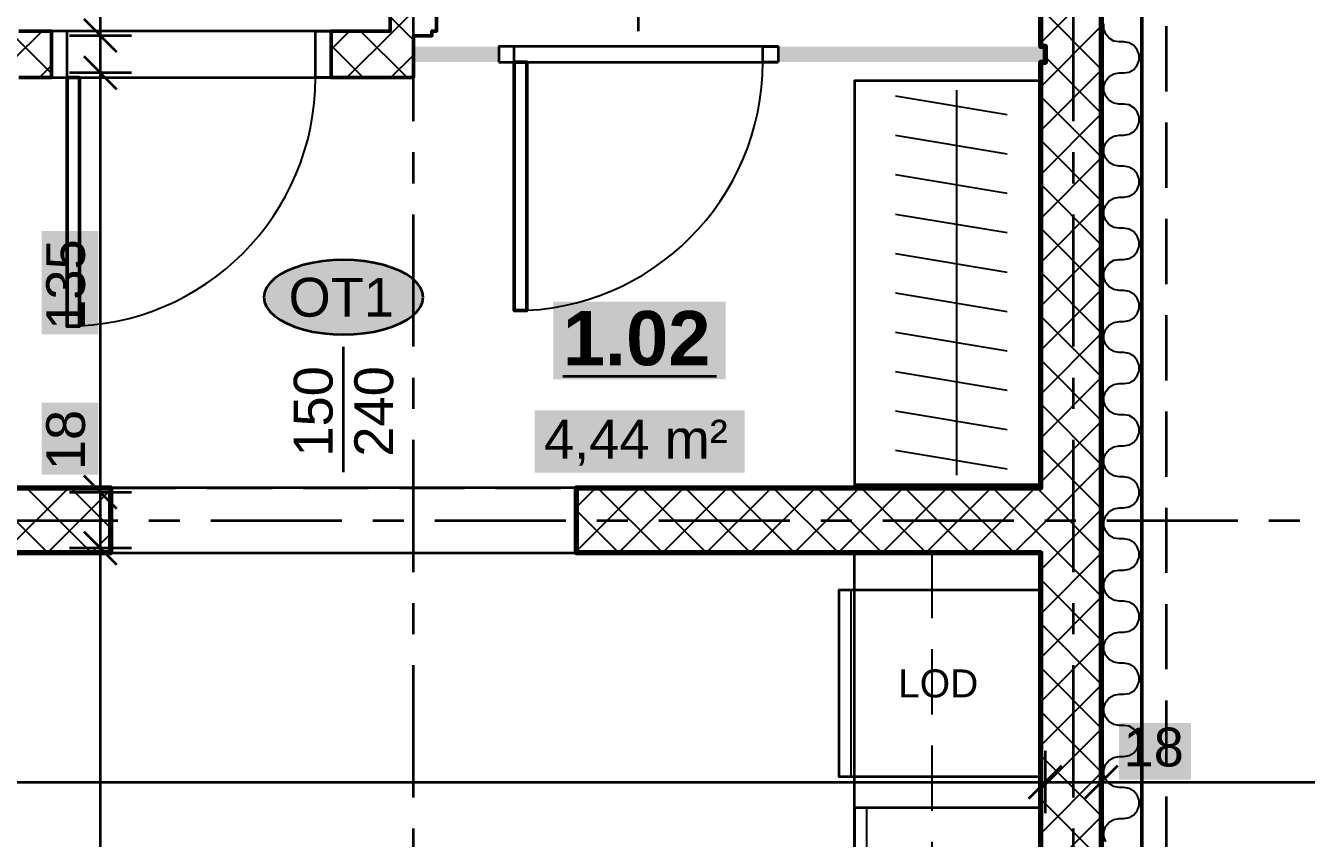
# Model space of a CAD drawing. Header units: metres. Extents: x -6.2 to 22.6, y -6.3 to 13.3.
# Drawn here: x 8.627 to 12.75, y 4.101 to 6.718 of the extents above; entities that cross this region are included whole.
import ezdxf

# ---------------------------------------------------------------- set-up
doc = ezdxf.new("R2010")
doc.units = ezdxf.units.M
doc.linetypes.add('KRESKOWA', pattern=[5.25, 4.2, -1.05])
doc.linetypes.add('PUNKTOWA', pattern=[10.5, 8.4, -1.05, 0, -1.05])
for name, color, linetype, lineweight in [('A-DRZWI', 3, 'Continuous', 35), ('A-KRESKOWANIE', 8, 'Continuous', 18), ('A-MASKA', 7, 'Continuous', 18), ('A-MEBLE', 8, 'Continuous', 18), ('A-NAD-CIECIEM', 8, 'KRESKOWA', 25), ('A-OPISY', 2, 'Continuous', 25), ('A-OSIE', 1, 'PUNKTOWA', 25), ('A-POMIESZCZENIA', 2, 'Continuous', 25), ('A-SANITARNE', 6, 'Continuous', 25), ('A-SCIANY-DZIAL', 7, 'Continuous', 35), ('A-SCIANY-IZOL', 4, 'Continuous', 35), ('A-SCIANY-KONSTR', 7, 'Continuous', 50), ('A-WIDOK', 7, 'Continuous', 25), ('A-WYMIARY', 1, 'Continuous', 25), ('A-WYPELNIENIA', 9, 'Continuous', 18)]:
    doc.layers.add(name, color=color, linetype=linetype, lineweight=lineweight)
doc.styles.add('PL_ARIAL', font='arial.ttf')
doc.styles.add('PL_ARIAL_B', font='arialbd.ttf')

msp = doc.modelspace()

# ---------------------------------------------------------------- hatches: boundary and pattern name
at = {"layer": 'A-MASKA', "true_color": 0xffffff}
for points in [[(8.8604, 5.7234), (8.8604, 6.0566), (8.6779, 6.0566), (8.6779, 5.7234)], [(8.8604, 5.2715), (8.8604, 5.5036), (8.6779, 5.5036), (8.6779, 5.2715)], [(8.8604, 5.2715), (8.8604, 5.5036), (8.6779, 5.5036), (8.6779, 5.2715)], [(12.1465, 4.2902), (12.3786, 4.2902), (12.3786, 4.4727), (12.1465, 4.4727)]]:
    msp.add_hatch(color=7, dxfattribs=at).paths.add_polyline_path(points)
at = {"layer": 'A-OPISY', "true_color": 0xffffff}
msp.add_hatch(color=7, dxfattribs=at).paths.add_polyline_path([(9.9067, 5.8431), (9.9045, 5.8588), (9.8979, 5.8742), (9.8871, 5.889), (9.8723, 5.9031), (9.8536, 5.9162), (9.8315, 5.928), (9.8063, 5.9383), (9.7783, 5.947), (9.7482, 5.954), (9.7164, 5.959), (9.6835, 5.9621), (9.65, 5.9631), (9.6165, 5.9621), (9.5836, 5.959), (9.5518, 5.954), (9.5217, 5.947), (9.4937, 5.9383), (9.4685, 5.928), (9.4464, 5.9162), (9.4277, 5.9031), (9.4129, 5.889), (9.4021, 5.8742), (9.3955, 5.8588), (9.3933, 5.8431), (9.3955, 5.8275), (9.4021, 5.8121), (9.4129, 5.7972), (9.4277, 5.7831), (9.4464, 5.7701), (9.4685, 5.7583), (9.4937, 5.7479), (9.5217, 5.7392), (9.5518, 5.7323), (9.5836, 5.7272), (9.6165, 5.7241), (9.65, 5.7231), (9.6835, 5.7241), (9.7164, 5.7272), (9.7482, 5.7323), (9.7783, 5.7392), (9.8063, 5.7479), (9.8315, 5.7583), (9.8536, 5.7701), (9.8723, 5.7831), (9.8871, 5.7972), (9.8979, 5.8121), (9.9045, 5.8275)])
at = {"layer": 'A-POMIESZCZENIA', "true_color": 0xffffff}
for points in [[(10.326, 5.5789), (10.8811, 5.5789), (10.8811, 5.8289), (10.326, 5.8289)], [(10.2656, 5.2789), (10.9415, 5.2789), (10.9415, 5.4789), (10.2656, 5.4789)]]:
    msp.add_hatch(color=7, dxfattribs=at).paths.add_polyline_path(points)
at = {"layer": 'A-WYPELNIENIA', "true_color": 0x000000}
for points in [[(9.875, 6.65), (10.15, 6.65), (10.15, 6.6), (9.875, 6.6)], [(11.91, 6.6), (11.05, 6.6), (11.05, 6.65), (11.91, 6.65)]]:
    msp.add_hatch(color=7, dxfattribs=at).paths.add_polyline_path(points)

# ---------------------------------------------------------------- linework, layer by layer
at = {"layer": 'A-DRZWI', "lineweight": 35, "ltscale": 0.05}
for points in [[(8.71, 6.55), (8.76, 6.55), (8.76, 6.7), (8.71, 6.7)], [(9.61, 6.55), (9.56, 6.55), (9.56, 6.7), (9.61, 6.7)], [(10.15, 6.6), (10.2, 6.6), (10.2, 6.65), (10.15, 6.65)], [(11.05, 6.6), (11, 6.6), (11, 6.65), (11.05, 6.65)]]:
    msp.add_lwpolyline(points, close=True, dxfattribs=at)
at = {"layer": 'A-DRZWI', "lineweight": 50, "ltscale": 0.05}
for points in [[(10.2, 6.6), (10.2, 5.8), (10.24, 5.8), (10.24, 6.6)], [(8.76, 6.55), (8.76, 5.75), (8.8, 5.75), (8.8, 6.55)]]:
    msp.add_lwpolyline(points, close=True, dxfattribs=at)
at = {"layer": 'A-DRZWI', "lineweight": 25, "ltscale": 0.05}
for centre in [(10.2, 6.6), (8.76, 6.55)]:
    msp.add_arc(centre, 0.8, -90, 0, dxfattribs=at)
at = {"layer": 'A-KRESKOWANIE', "lineweight": 25, "ltscale": 0.05}
for points in [[(11.895, 6.6624), (12.09, 6.8574)], [(9.8113, 6.7), (9.95, 6.8387)], [(12.09, 6.5776), (11.895, 6.7726)], [(9.8613, 6.685), (9.8, 6.7463)], [(12.1042, 4.09), (12.0983, 4.1063), (12.0983, 4.1237), (12.1042, 4.14), (12.1154, 4.1533), (12.1304, 4.162), (12.1475, 4.165), (12.1625, 4.165), (12.1796, 4.168), (12.1946, 4.1767), (12.2058, 4.19), (12.2117, 4.2063), (12.2117, 4.2237), (12.2058, 4.24), (12.1946, 4.2533), (12.1796, 4.262), (12.1625, 4.265), (12.1475, 4.265), (12.1304, 4.268), (12.1154, 4.2767), (12.1042, 4.29), (12.0983, 4.3063), (12.0983, 4.3237), (12.1042, 4.34), (12.1154, 4.3533), (12.1304, 4.362), (12.1475, 4.365), (12.1625, 4.365), (12.1796, 4.368), (12.1946, 4.3767), (12.2058, 4.39), (12.2117, 4.4063), (12.2117, 4.4237), (12.2058, 4.44), (12.1946, 4.4533), (12.1796, 4.462), (12.1625, 4.465), (12.1475, 4.465), (12.1304, 4.468), (12.1154, 4.4767), (12.1042, 4.49), (12.0983, 4.5063), (12.0983, 4.5237), (12.1042, 4.54), (12.1154, 4.5533), (12.1304, 4.562), (12.1475, 4.565), (12.1625, 4.565), (12.1796, 4.568), (12.1946, 4.5767), (12.2058, 4.59), (12.2117, 4.6063), (12.2117, 4.6237), (12.2058, 4.64), (12.1946, 4.6533), (12.1796, 4.662), (12.1625, 4.665), (12.1475, 4.665), (12.1304, 4.668), (12.1154, 4.6767), (12.1042, 4.69), (12.0983, 4.7063), (12.0983, 4.7237), (12.1042, 4.74), (12.1154, 4.7533), (12.1304, 4.762), (12.1475, 4.765), (12.1625, 4.765), (12.1796, 4.768), (12.1946, 4.7767), (12.2058, 4.79), (12.2117, 4.8063), (12.2117, 4.8237), (12.2058, 4.84), (12.1946, 4.8533), (12.1796, 4.862), (12.1625, 4.865), (12.1625, 4.865), (12.1475, 4.865), (12.1304, 4.868), (12.1154, 4.8767), (12.1042, 4.89), (12.0983, 4.9063), (12.0983, 4.9237), (12.1042, 4.94), (12.1154, 4.9533), (12.1304, 4.962), (12.1475, 4.965), (12.1625, 4.965), (12.1796, 4.968), (12.1946, 4.9767), (12.2058, 4.99), (12.2117, 5.0063), (12.2117, 5.0237), (12.2058, 5.04), (12.1946, 5.0533), (12.1796, 5.062), (12.1625, 5.065), (12.1475, 5.065), (12.1304, 5.068), (12.1154, 5.0767), (12.1042, 5.09), (12.0983, 5.1063), (12.0983, 5.1237), (12.1042, 5.14), (12.1154, 5.1533), (12.1304, 5.162), (12.1475, 5.165), (12.1475, 5.165), (12.1625, 5.165), (12.1796, 5.168), (12.1946, 5.1767), (12.2058, 5.19), (12.2117, 5.2063), (12.2117, 5.2237), (12.2058, 5.24), (12.1946, 5.2533), (12.1796, 5.262), (12.1625, 5.265), (12.1475, 5.265), (12.1304, 5.268), (12.1154, 5.2767), (12.1042, 5.29), (12.0983, 5.3063), (12.0983, 5.3237), (12.1042, 5.34), (12.1154, 5.3533), (12.1304, 5.362), (12.1475, 5.365), (12.1625, 5.365), (12.1796, 5.368), (12.1946, 5.3767), (12.2058, 5.39), (12.2117, 5.4063), (12.2117, 5.4237), (12.2058, 5.44), (12.1946, 5.4533), (12.1796, 5.462), (12.1625, 5.465), (12.1475, 5.465), (12.1304, 5.468), (12.1154, 5.4767), (12.1042, 5.49), (12.0983, 5.5063), (12.0983, 5.5237), (12.1042, 5.54), (12.1154, 5.5533), (12.1304, 5.562), (12.1475, 5.565), (12.1625, 5.565), (12.1796, 5.568), (12.1946, 5.5767), (12.2058, 5.59), (12.2117, 5.6063), (12.2117, 5.6237), (12.2058, 5.64), (12.1946, 5.6533), (12.1796, 5.662), (12.1625, 5.665), (12.1475, 5.665), (12.1304, 5.668), (12.1154, 5.6767), (12.1042, 5.69), (12.0983, 5.7063), (12.0983, 5.7237), (12.1042, 5.74), (12.1154, 5.7533), (12.1304, 5.762), (12.1475, 5.765), (12.1625, 5.765), (12.1796, 5.768), (12.1946, 5.7767), (12.2058, 5.79), (12.2117, 5.8063), (12.2117, 5.8237), (12.2058, 5.84), (12.1946, 5.8533), (12.1796, 5.862), (12.1625, 5.865), (12.1475, 5.865), (12.1304, 5.868), (12.1154, 5.8767), (12.1042, 5.89), (12.0983, 5.9063), (12.0983, 5.9237), (12.1042, 5.94), (12.1154, 5.9533), (12.1304, 5.962), (12.1475, 5.965), (12.1625, 5.965), (12.1796, 5.968), (12.1946, 5.9767), (12.2058, 5.99), (12.2117, 6.0063), (12.2117, 6.0237), (12.2058, 6.04), (12.1946, 6.0533), (12.1796, 6.062), (12.1625, 6.065), (12.1475, 6.065), (12.1304, 6.068), (12.1154, 6.0767), (12.1042, 6.09), (12.0983, 6.1063), (12.0983, 6.1237), (12.1042, 6.14), (12.1154, 6.1533), (12.1304, 6.162), (12.1475, 6.165), (12.1625, 6.165), (12.1796, 6.168), (12.1946, 6.1767), (12.2058, 6.19), (12.2117, 6.2063), (12.2117, 6.2237), (12.2058, 6.24), (12.1946, 6.2533), (12.1796, 6.262), (12.1625, 6.265), (12.1475, 6.265), (12.1304, 6.268), (12.1154, 6.2767), (12.1042, 6.29), (12.0983, 6.3063), (12.0983, 6.3237), (12.1042, 6.34), (12.1154, 6.3533), (12.1304, 6.362), (12.1475, 6.365), (12.1625, 6.365), (12.1796, 6.368), (12.1946, 6.3767), (12.2058, 6.39), (12.2117, 6.4063), (12.2117, 6.4237), (12.2058, 6.44), (12.1946, 6.4533), (12.1796, 6.462), (12.1625, 6.465), (12.1475, 6.465), (12.1304, 6.468), (12.1154, 6.4767), (12.1042, 6.49), (12.0983, 6.5063), (12.0983, 6.5237), (12.1042, 6.54), (12.1154, 6.5533), (12.1304, 6.562), (12.1475, 6.565), (12.1625, 6.565), (12.1796, 6.568), (12.1946, 6.5767), (12.2058, 6.59), (12.2117, 6.6063), (12.2117, 6.6237), (12.2058, 6.64), (12.1946, 6.6533), (12.1796, 6.662), (12.1625, 6.665), (12.1475, 6.665), (12.1304, 6.668), (12.1154, 6.6767), (12.1042, 6.69), (12.0983, 6.7063), (12.0983, 6.7237)], [(8.59, 6.6101), (8.6799, 6.7)], [(8.71, 6.5635), (8.59, 6.6835)], [(9.61, 6.6402), (9.6698, 6.7)], [(9.6613, 6.55), (9.8113, 6.7)], [(9.8549, 6.55), (9.7049, 6.7)], [(9.875, 6.6713), (9.8613, 6.685)], [(11.895, 6.521), (12.09, 6.716)], [(9.7135, 6.55), (9.61, 6.6535)], [(9.8027, 6.55), (9.875, 6.6223)], [(12.09, 6.4362), (11.91, 6.6162)], [(8.6713, 6.55), (8.71, 6.5887)], [(11.895, 6.3796), (12.09, 6.5746)], [(12.09, 6.2948), (11.895, 6.4898)], [(11.895, 6.2381), (12.09, 6.4331)], [(12.09, 6.1534), (11.895, 6.3484)], [(11.895, 6.0967), (12.09, 6.2917)], [(12.09, 6.0119), (11.895, 6.2069)], [(11.895, 5.9553), (12.09, 6.1503)], [(12.09, 5.8705), (11.895, 6.0655)], [(11.895, 5.8139), (12.09, 6.0089)], [(12.09, 5.7291), (11.895, 5.9241)], [(11.895, 5.6725), (12.09, 5.8675)], [(12.09, 5.5877), (11.895, 5.7827)], [(11.895, 5.531), (12.09, 5.726)], [(12.09, 5.4462), (11.895, 5.6412)], [(11.895, 5.3896), (12.09, 5.5846)], [(12.09, 5.3048), (11.895, 5.4998)], [(11.895, 5.2482), (12.09, 5.4432)], [(12.09, 5.1634), (11.895, 5.3584)], [(11.91, 5.1218), (12.09, 5.3018)], [(8.6979, 5.02), (8.5029, 5.215)], [(8.5555, 5.02), (8.7655, 5.23)], [(8.8393, 5.02), (8.6293, 5.23)], [(8.697, 5.02), (8.9, 5.223)], [(8.9, 5.1007), (8.7707, 5.23)], [(10.4, 5.026), (10.604, 5.23)], [(10.4, 5.1674), (10.4626, 5.23)], [(10.6778, 5.02), (10.4678, 5.23)], [(10.5354, 5.02), (10.7454, 5.23)], [(10.8192, 5.02), (10.6092, 5.23)], [(10.6769, 5.02), (10.8869, 5.23)], [(10.9606, 5.02), (10.7506, 5.23)], [(10.8183, 5.02), (11.0283, 5.23)], [(11.102, 5.02), (10.892, 5.23)], [(10.9597, 5.02), (11.1697, 5.23)], [(11.2435, 5.02), (11.0335, 5.23)], [(11.1011, 5.02), (11.3111, 5.23)], [(11.3849, 5.02), (11.1749, 5.23)], [(11.2425, 5.02), (11.4525, 5.23)], [(11.5263, 5.02), (11.3163, 5.23)], [(11.384, 5.02), (11.594, 5.23)], [(11.6677, 5.02), (11.4577, 5.23)], [(11.5254, 5.02), (11.7354, 5.23)], [(11.8091, 5.02), (11.5991, 5.23)], [(11.6668, 5.02), (11.8768, 5.23)], [(11.91, 5.0606), (11.7406, 5.23)], [(11.895, 5.217), (11.882, 5.23)], [(11.897, 5.215), (11.895, 5.217)], [(11.91, 5.202), (11.897, 5.215)], [(12.09, 5.022), (11.91, 5.202)], [(10.5363, 5.02), (10.4, 5.1563)], [(11.895, 4.9654), (12.09, 5.1604)], [(11.8082, 5.02), (11.91, 5.1218)], [(8.8384, 5.02), (8.9, 5.0816)], [(12.09, 4.8806), (11.91, 5.0606)], [(11.895, 4.8239), (12.09, 5.0189)], [(12.09, 4.7391), (11.895, 4.9341)], [(11.895, 4.6825), (12.09, 4.8775)], [(12.09, 4.5977), (11.895, 4.7927)], [(11.895, 4.5411), (12.09, 4.7361)], [(12.09, 4.4563), (11.895, 4.6513)], [(11.895, 4.3997), (12.09, 4.5947)], [(12.09, 4.3149), (11.895, 4.5099)], [(11.895, 4.2582), (12.09, 4.4532)], [(12.09, 4.1735), (11.895, 4.3685)], [(11.895, 4.1168), (12.09, 4.3118)], [(12.09, 4.032), (11.895, 4.227)], [(11.895, 3.9754), (12.09, 4.1704)]]:
    msp.add_lwpolyline(points, dxfattribs=at)
at = {"layer": 'A-MEBLE', "lineweight": 35, "ltscale": 0.05}
msp.add_lwpolyline([(11.895, 5.24), (11.895, 6.54), (11.295, 6.54), (11.295, 5.24)], close=True, dxfattribs=at)
at = {"layer": 'A-MEBLE', "lineweight": 25, "ltscale": 0.05}
for points in [[(11.787, 6.43), (11.427, 6.49)], [(11.625, 5.27), (11.625, 6.51)], [(11.787, 6.3033), (11.427, 6.3633)], [(11.787, 6.1767), (11.427, 6.2367)], [(11.787, 6.05), (11.427, 6.11)], [(11.787, 5.9233), (11.427, 5.9833)], [(11.787, 5.7967), (11.427, 5.8567)], [(11.787, 5.67), (11.427, 5.73)], [(11.787, 5.5433), (11.427, 5.6033)], [(11.787, 5.4167), (11.427, 5.4767)], [(11.787, 5.29), (11.427, 5.35)]]:
    msp.add_lwpolyline(points, dxfattribs=at)
at = {"layer": 'A-MEBLE', "lineweight": 35, "ltscale": 0.05}
for points in [[(11.295, 1.4), (11.295, 5.02)], [(11.895, 5.02), (11.295, 5.02)]]:
    msp.add_lwpolyline(points, dxfattribs=at)
at = {"layer": 'A-MEBLE', "linetype": 'KRESKOWA', "lineweight": 25, "ltscale": 0.05, "flags": 128}
msp.add_lwpolyline([(11.545, 1.4), (11.545, 5.02)], dxfattribs=at)
at = {"layer": 'A-NAD-CIECIEM', "linetype": 'KRESKOWA', "lineweight": 35, "ltscale": 0.05, "flags": 128}
for points in [[(12.3, 3.0955), (12.3, 9.05), (12.1055, 9.05)], [(8.9, 5.23), (10.4, 5.23)], [(8.9, 5.02), (10.4, 5.02)]]:
    msp.add_lwpolyline(points, dxfattribs=at)
at = {"layer": 'A-OPISY', "lineweight": 35, "ltscale": 0.05}
msp.add_lwpolyline([(9.9067, 5.8431), (9.9045, 5.8588), (9.8979, 5.8742), (9.8871, 5.889), (9.8723, 5.9031), (9.8536, 5.9162), (9.8315, 5.928), (9.8063, 5.9383), (9.7783, 5.947), (9.7482, 5.954), (9.7164, 5.959), (9.6835, 5.9621), (9.65, 5.9631), (9.6165, 5.9621), (9.5836, 5.959), (9.5518, 5.954), (9.5217, 5.947), (9.4937, 5.9383), (9.4685, 5.928), (9.4464, 5.9162), (9.4277, 5.9031), (9.4129, 5.889), (9.4021, 5.8742), (9.3955, 5.8588), (9.3933, 5.8431), (9.3955, 5.8275), (9.4021, 5.8121), (9.4129, 5.7972), (9.4277, 5.7831), (9.4464, 5.7701), (9.4685, 5.7583), (9.4937, 5.7479), (9.5217, 5.7392), (9.5518, 5.7323), (9.5836, 5.7272), (9.6165, 5.7241), (9.65, 5.7231), (9.6835, 5.7241), (9.7164, 5.7272), (9.7482, 5.7323), (9.7783, 5.7392), (9.8063, 5.7479), (9.8315, 5.7583), (9.8536, 5.7701), (9.8723, 5.7831), (9.8871, 5.7972), (9.8979, 5.8121), (9.9045, 5.8275)], close=True, dxfattribs=at)
at = {"layer": 'A-OSIE', "linetype": 'PUNKTOWA', "lineweight": 35, "ltscale": 0.050668, "flags": 128}
for points in [[(9.875, -5.2), (9.875, 12.25)], [(12, -5.2), (12, 12.25)]]:
    msp.add_lwpolyline(points, dxfattribs=at)
at = {"layer": 'A-OSIE', "linetype": 'PUNKTOWA', "lineweight": 35, "ltscale": 0.050139, "flags": 128}
msp.add_lwpolyline([(-5.2, 5.125), (21.5441, 5.125)], dxfattribs=at)
at = {"layer": 'A-POMIESZCZENIA', "lineweight": 35, "ltscale": 0.05}
msp.add_lwpolyline([(10.356, 5.5889), (10.8511, 5.5889)], dxfattribs=at)
at = {"layer": 'A-SANITARNE', "lineweight": 35, "ltscale": 0.05}
for points in [[(11.895, 4.3), (11.895, 4.9), (11.245, 4.9), (11.245, 4.3)], [(11.895, 3.6), (11.895, 4.2), (11.295, 4.2), (11.295, 3.6)]]:
    msp.add_lwpolyline(points, close=True, dxfattribs=at)
at = {"layer": 'A-SANITARNE', "lineweight": 25, "ltscale": 0.05}
for points in [[(11.285, 4.3), (11.285, 4.9)], [(11.335, 3.6), (11.335, 4.2)]]:
    msp.add_lwpolyline(points, dxfattribs=at)
at = {"layer": 'A-SCIANY-DZIAL', "lineweight": 50, "ltscale": 0.05}
for points in [[(9.95, 8.645), (9.95, 6.7), (9.95, 6.7), (9.95, 6.7), (9.935, 6.7), (9.935, 6.7), (9.935, 6.7), (9.935, 6.7), (9.935, 6.7), (9.935, 6.7), (9.935, 6.7), (9.935, 6.7), (9.935, 6.7), (9.935, 6.7), (9.935, 6.7), (9.935, 6.7), (9.935, 6.7), (9.935, 6.7), (9.935, 6.7), (9.935, 6.7), (9.935, 6.7), (9.935, 6.685), (9.935, 6.685), (9.935, 6.685), (9.875, 6.685), (9.875, 6.685), (9.875, 6.685), (9.875, 6.685), (9.875, 6.685), (9.875, 6.685), (9.875, 6.685), (9.875, 6.685), (9.875, 6.685), (9.875, 6.685), (9.875, 6.685), (9.875, 6.685), (9.875, 6.685), (9.875, 6.685), (9.875, 6.685), (9.875, 6.685), (9.875, 6.685), (9.875, 6.55), (9.875, 6.55), (9.875, 6.55), (9.875, 6.55), (9.61, 6.55), (9.61, 6.55), (9.61, 6.55), (9.61, 6.55), (9.61, 6.565), (9.61, 6.565), (9.61, 6.7), (9.61, 6.7), (9.61, 6.7), (9.61, 6.7), (9.61, 6.7), (9.8, 6.7), (9.8, 6.7), (9.8, 6.7), (9.8, 6.7), (9.8, 6.7), (9.8, 6.7), (9.8, 6.7), (9.8, 6.7), (9.8, 6.7), (9.8, 6.7), (9.8, 6.7), (9.8, 6.7), (9.8, 6.7), (9.8, 6.7), (9.8, 6.7), (9.8, 6.7), (9.8, 6.7), (9.8, 8.645)], [(8.605, 6.7), (8.71, 6.7), (8.71, 6.7), (8.71, 6.7), (8.71, 6.7), (8.71, 6.7), (8.71, 6.55), (8.71, 6.55), (8.71, 6.55), (8.71, 6.55), (8.605, 6.55)]]:
    msp.add_lwpolyline(points, dxfattribs=at)
at = {"layer": 'A-SCIANY-IZOL', "lineweight": 50, "ltscale": 0.05}
msp.add_lwpolyline([(12.09, 2.965), (12.09, 8.75), (12.09, 8.75), (12.09, 8.75), (12.09, 8.75), (12.09, 8.75), (12.22, 8.75), (12.22, 8.75), (12.22, 8.75), (12.22, 8.75), (12.22, 8.75), (12.22, 3.095)], dxfattribs=at)
at = {"layer": 'A-SCIANY-KONSTR', "lineweight": 70, "ltscale": 0.05}
for points in [[(12.09, 8.75), (12.09, 2.965)], [(11.895, 1.25), (11.895, 5.02), (11.895, 5.02), (11.895, 5.02), (11.895, 5.02), (11.895, 5.02), (11.895, 5.02), (11.895, 5.02), (11.895, 5.02), (11.895, 5.02), (11.895, 5.02), (11.895, 5.02), (11.895, 5.02), (11.895, 5.02), (11.895, 5.02), (11.895, 5.02), (11.895, 5.02), (11.895, 5.02), (10.4, 5.02), (10.4, 5.02), (10.4, 5.02), (10.4, 5.02), (10.4, 5.035), (10.4, 5.035), (10.4, 5.23), (10.4, 5.23), (10.4, 5.23), (10.4, 5.23), (10.4, 5.23), (11.895, 5.23), (11.895, 5.23), (11.895, 5.23), (11.895, 5.23), (11.895, 5.23), (11.895, 5.23), (11.895, 5.23), (11.895, 5.23), (11.895, 5.23), (11.895, 5.23), (11.895, 5.23), (11.895, 5.23), (11.895, 5.23), (11.895, 5.23), (11.895, 5.23), (11.895, 5.23), (11.895, 5.23), (11.895, 6.6), (11.895, 6.6), (11.895, 6.6), (11.895, 6.6), (11.91, 6.6), (11.91, 6.6), (11.91, 6.6), (11.91, 6.6), (11.91, 6.6), (11.91, 6.6), (11.91, 6.6), (11.91, 6.6), (11.91, 6.6), (11.91, 6.6), (11.91, 6.6), (11.91, 6.6), (11.91, 6.6), (11.91, 6.6), (11.91, 6.6), (11.91, 6.6), (11.91, 6.6), (11.91, 6.65), (11.91, 6.65), (11.91, 6.65), (11.91, 6.65), (11.91, 6.65), (11.91, 6.65), (11.91, 6.65), (11.91, 6.65), (11.91, 6.65), (11.91, 6.65), (11.91, 6.65), (11.91, 6.65), (11.91, 6.65), (11.91, 6.65), (11.91, 6.65), (11.91, 6.65), (11.91, 6.65), (11.895, 6.65), (11.895, 6.65), (11.895, 6.65), (11.895, 6.65), (11.895, 8.66)], [(8.59, 5.23), (8.9, 5.23), (8.9, 5.23), (8.9, 5.23), (8.9, 5.23), (8.9, 5.23), (8.9, 5.02), (8.9, 5.02), (8.9, 5.02), (8.9, 5.02), (8.2, 5.02)]]:
    msp.add_lwpolyline(points, dxfattribs=at)
at = {"layer": 'A-WIDOK', "lineweight": 35, "ltscale": 0.05}
for points in [[(9.6095, 6.7), (8.7105, 6.7)], [(11.0495, 6.65), (10.1505, 6.65)], [(10.1505, 6.6), (11.0495, 6.6)], [(8.7105, 6.55), (9.6095, 6.55)], [(10.3995, 5.23), (8.9005, 5.23)], [(8.9005, 5.02), (10.3995, 5.02)]]:
    msp.add_lwpolyline(points, dxfattribs=at)
at = {"layer": 'A-WYMIARY', "lineweight": 35, "ltscale": 0.05}
for points in [[(8.8679, -0.01), (8.8679, 8.76)], [(10.6, 6.7), (10.6, 7.1031)], [(8.9209, 6.632), (8.8149, 6.738)], [(8.9679, 6.685), (8.7679, 6.685)], [(8.9209, 6.512), (8.8149, 6.618)], [(8.9679, 6.565), (8.7679, 6.565)], [(9.65, 5.28), (9.65, 5.6831)], [(8.8679, -0.01), (8.8679, 5.315)], [(8.9209, 5.162), (8.8149, 5.268)], [(8.9209, 5.162), (8.8149, 5.268)], [(8.9679, 5.215), (8.7679, 5.215)], [(8.9679, 5.215), (8.7679, 5.215)], [(8.9209, 4.982), (8.8149, 5.088)], [(8.9209, 4.982), (8.8149, 5.088)], [(8.9679, 5.035), (8.7679, 5.035)], [(8.9679, 5.035), (8.7679, 5.035)], [(11.91, 4.1827), (11.91, 4.3827)], [(11.91, 4.1827), (11.91, 4.3827)], [(12.09, 4.1827), (12.09, 4.3827)], [(11.857, 4.2297), (11.963, 4.3358)], [(11.857, 4.2297), (11.963, 4.3358)], [(12.037, 4.2297), (12.143, 4.3358)], [(-0.01, 4.2827), (12.01, 4.2827)], [(-0.01, 4.2827), (18.385, 4.2827)]]:
    msp.add_lwpolyline(points, dxfattribs=at)

# ---------------------------------------------------------------- texts
at = {"layer": 'A-OPISY', "style": 'PL_ARIAL'}
msp.add_text('OT1', height=0.125, dxfattribs=at).set_placement((9.4733, 5.7806))
at = {"layer": 'A-POMIESZCZENIA'}
for s, height, style, p in [('1.02', 0.175, 'PL_ARIAL_B', (10.356, 5.6239)), ('4,44 m²', 0.125, 'PL_ARIAL', (10.2956, 5.3239))]:
    msp.add_text(s, height=height, dxfattribs=dict(at, style=style)).set_placement(p)
at = {"layer": 'A-SANITARNE', "style": 'PL_ARIAL'}
msp.add_text('LOD', height=0.09, dxfattribs=at).set_placement((11.4355, 4.555))
at = {"layer": 'A-WYMIARY', "style": 'PL_ARIAL'}
for s, p in [('135', (8.8179, 5.7384)), ('150', (9.615, 5.33)), ('240', (9.81, 5.33)), ('18', (8.8179, 5.2865)), ('18', (8.8179, 5.2865))]:
    msp.add_text(s, height=0.125, rotation=90, dxfattribs=at).set_placement(p)
msp.add_text('18', height=0.125, dxfattribs=at).set_placement((12.1615, 4.3327))

doc.saveas('drawing.dxf')
